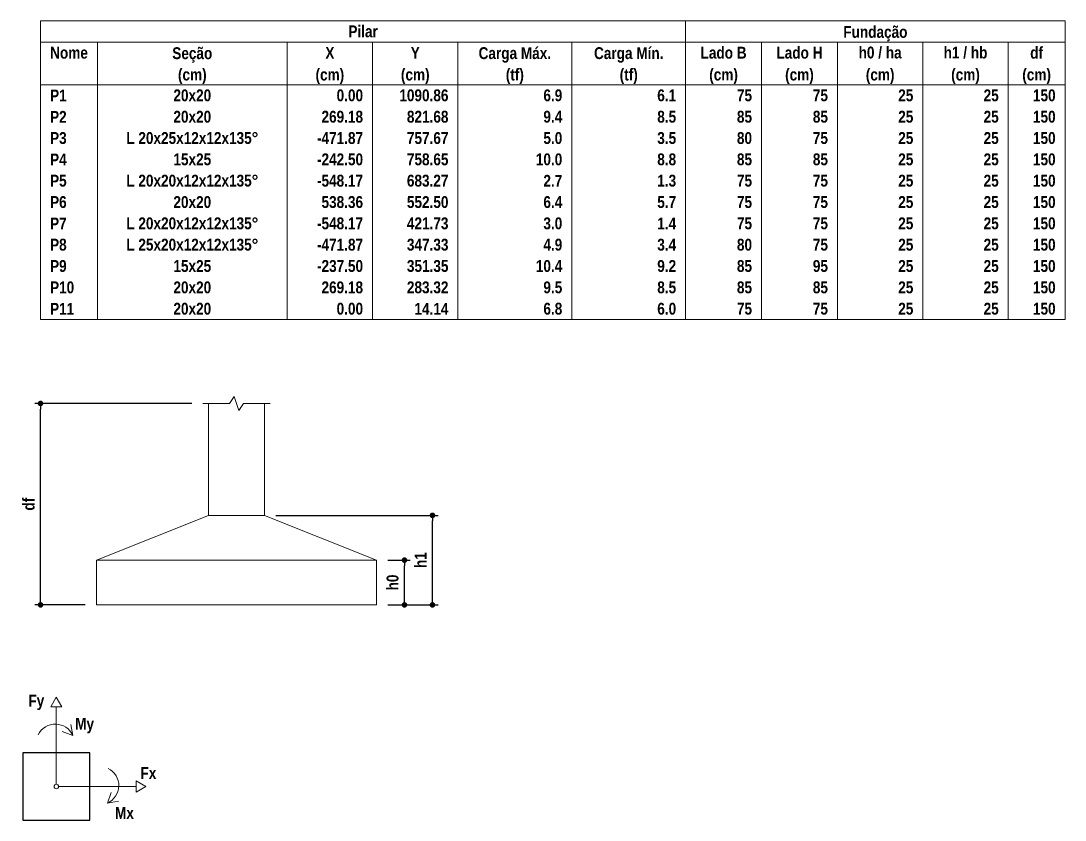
# Model space of a CAD drawing. Header units: millimetres. Extents: x 2249 to 2676, y -663 to -441.
# Drawn here: x 2285.92 to 2304.57, y -488.34 to -474.05 of the extents above; entities that cross this region are included whole.
import ezdxf

# ---------------------------------------------------------------- set-up
doc = ezdxf.new("R2010")
doc.units = ezdxf.units.MM
doc.header["$LTSCALE"] = 0.5
doc.header["$MEASUREMENT"] = 0
doc.header["$PDMODE"] = 34
doc.layers.get('0').update_dxf_attribs({"linetype": 'CONTINUOUS'})
doc.layers.get('DEFPOINTS').update_dxf_attribs({"linetype": 'CONTINUOUS'})
for name, color, linetype, lineweight in [('LC-Cotas', 7, 'CONTINUOUS', 5), ('LC-Seção das fundações', 7, 'CONTINUOUS', 5), ('LC-Seção dos pilares', 4, 'CONTINUOUS', 30), ('LC-Tabelas', 1, 'CONTINUOUS', 20), ('LC-Textos', 3, 'CONTINUOUS', 20), ('LC-Textos das tabelas', 5, 'CONTINUOUS', 5)]:
    doc.layers.add(name, color=color, linetype=linetype, lineweight=lineweight)
doc.styles.add('ARIAL', font='ARIALNB.TTF')
doc.dimstyles.new('UM_1.000000', dxfattribs={"dimtxt": 0.18, "dimasz": 0.1, "dimexe": 0.1, "dimexo": 0.2, "dimgap": 0, "dimtad": 1, "dimtih": 1, "dimtoh": 1, "dimdec": 1, "dimzin": 0, "dimdsep": 46, "dimtxsty": 'Standard', "dimblk": 'CLOSED', "dimblk1": 'CLOSED', "dimblk2": 'CLOSED', "dimcen": 0.09, "dimdle": 0.1, "dimadec": 1, "dimazin": 2, "dimtfac": 1, "dimtdec": 4, "dimtofl": 0, "dimtmove": 0, "dimatfit": 3, "dimldrblk": 'CLOSED', "dimfxl": 1, "dimtolj": 1, "dimarcsym": 0})

# ---------------------------------------------------------------- blocks, each defined once
blk = doc.blocks.new('_Dot')
at = {"color": 0, "linetype": 'ByBlock', "lineweight": -2}
blk.add_line((-0.5, 0), (-1, 0), dxfattribs=at)
at = {"color": 0, "linetype": 'ByBlock', "const_width": 0.5}
blk.add_lwpolyline([(-0.25, 0, 1), (0.25, 0, 1)], format="xyb", close=True, dxfattribs=at)
blk = doc.blocks.new('*D113')
at = {"layer": 'DEFPOINTS', "color": 0, "linetype": 'Continuous'}
for p in [(2286.267, -480.891), (2289.167, -480.891), (2287.267, -484.491)]:
    blk.add_point(p, dxfattribs=at)
at = {"layer": 'LC-Cotas', "color": 0, "linetype": 'Continuous', "lineweight": -2}
for p, q in [((2288.967, -480.891), (2286.167, -480.891)), ((2286.267, -484.391), (2286.267, -480.991)), ((2287.067, -484.491), (2286.167, -484.491))]:
    blk.add_line(p, q, dxfattribs=at)
at = {"layer": 'LC-Cotas', "color": 0, "linetype": 'Continuous', "lineweight": -2, "xscale": 0.1, "yscale": 0.1, "zscale": 0.1}
for p, rotation in [((2286.267, -480.891), 90), ((2286.267, -484.491), 270)]:
    blk.add_blockref('_Dot', p, dxfattribs=dict(at, rotation=rotation))
at = {"layer": 'LC-Cotas', "linetype": 'Continuous', "insert": (2286.055, -482.691), "char_height": 0.2118, "attachment_point": 5, "rotation": 90, "style": 'ARIAL'}
blk.add_mtext('\\A1;df', dxfattribs=at)
blk = doc.blocks.new('DOT')
at = {"color": 210}
for p, q in [((-1, 0), (1, 0)), ((0, 1), (0, -1))]:
    blk.add_line(p, q, dxfattribs=at)
blk.add_circle((0, 0), 0.25, dxfattribs=at)
blk = doc.blocks.new('*D114')
at = {"layer": 'DEFPOINTS', "color": 0, "linetype": 'Continuous'}
for p in [(2292.267, -483.691), (2292.767, -483.691), (2292.267, -484.491)]:
    blk.add_point(p, dxfattribs=at)
at = {"layer": 'LC-Cotas', "color": 0, "linetype": 'Continuous', "lineweight": -2}
for p, q in [((2292.467, -483.691), (2292.867, -483.691)), ((2292.767, -484.391), (2292.767, -483.791)), ((2292.467, -484.491), (2292.867, -484.491))]:
    blk.add_line(p, q, dxfattribs=at)
at = {"layer": 'LC-Cotas', "color": 0, "linetype": 'Continuous', "lineweight": -2, "xscale": 0.1, "yscale": 0.1, "zscale": 0.1}
for p, rotation in [((2292.767, -483.691), 90), ((2292.767, -484.491), 270)]:
    blk.add_blockref('_Dot', p, dxfattribs=dict(at, rotation=rotation))
at = {"layer": 'LC-Cotas', "linetype": 'Continuous', "insert": (2292.555, -484.091), "char_height": 0.2118, "attachment_point": 5, "rotation": 90, "style": 'ARIAL'}
blk.add_mtext('\\A1;h0', dxfattribs=at)
blk = doc.blocks.new('*D115')
at = {"layer": 'DEFPOINTS', "color": 0, "linetype": 'Continuous'}
for p in [(2290.267, -482.891), (2293.267, -482.891), (2292.267, -484.491)]:
    blk.add_point(p, dxfattribs=at)
at = {"layer": 'LC-Cotas', "color": 0, "linetype": 'Continuous', "lineweight": -2}
for p, q in [((2290.467, -482.891), (2293.367, -482.891)), ((2293.267, -484.391), (2293.267, -482.991)), ((2292.467, -484.491), (2293.367, -484.491))]:
    blk.add_line(p, q, dxfattribs=at)
at = {"layer": 'LC-Cotas', "color": 0, "linetype": 'Continuous', "lineweight": -2, "xscale": 0.1, "yscale": 0.1, "zscale": 0.1}
for p, rotation in [((2293.267, -482.891), 90), ((2293.267, -484.491), 270)]:
    blk.add_blockref('_Dot', p, dxfattribs=dict(at, rotation=rotation))
at = {"layer": 'LC-Cotas', "linetype": 'Continuous', "insert": (2293.055, -483.691), "char_height": 0.2118, "attachment_point": 5, "rotation": 90, "style": 'ARIAL'}
blk.add_mtext('\\A1;h1', dxfattribs=at)

msp = doc.modelspace()

# ---------------------------------------------------------------- linework, layer by layer
at = {"layer": 'LC-Cotas'}
for p, q in [((2286.5492, -486.1378), (2286.4492, -486.3108)), ((2286.5492, -486.1378), (2286.6492, -486.3108)), ((2286.4492, -486.3108), (2286.6492, -486.3108)), ((2286.5492, -487.1378), (2286.5492, -486.3108)), ((2286.8442, -486.8248), (2286.6562, -486.7568)), ((2286.8442, -486.8248), (2286.8102, -486.6278)), ((2286.5492, -487.6978), (2286.5492, -487.1378)), ((2288.1492, -487.7378), (2287.9762, -487.6378)), ((2287.9762, -487.8378), (2287.9762, -487.6378)), ((2286.5892, -487.7378), (2287.1492, -487.7378)), ((2287.1492, -487.7378), (2287.9762, -487.7378)), ((2287.4622, -488.0328), (2287.5302, -487.8448)), ((2288.1492, -487.7378), (2287.9762, -487.8378)), ((2287.4622, -488.0328), (2287.6592, -487.9988))]:
    msp.add_line(p, q, dxfattribs=at)
msp.add_circle((2286.5492, -487.7378), 0.04, dxfattribs=at)
for centre, start, end in [((2286.5322, -486.9628), 23.81409, 153.81711), ((2287.3242, -487.7208), 293.81409, 63.81712)]:
    msp.add_arc(centre, 0.341, start, end, dxfattribs=at)
at = {"layer": 'LC-Seção das fundações', "linetype": 'Continuous'}
for p, q in [((2289.2669, -482.891), (2290.2669, -482.891)), ((2287.2669, -483.691), (2292.2669, -483.691))]:
    msp.add_line(p, q, dxfattribs=at)
for points in [[(2289.1669, -480.891), (2289.6409, -480.891), (2289.7249, -480.765), (2289.8089, -481.017), (2289.8929, -480.891), (2290.3669, -480.891)], [(2289.2669, -480.891), (2289.2669, -482.891), (2287.2669, -483.691), (2287.2669, -484.491), (2292.2669, -484.491), (2292.2669, -483.691), (2290.2669, -482.891), (2290.2669, -480.891)]]:
    msp.add_lwpolyline(points, dxfattribs=at)
at = {"layer": 'LC-Seção dos pilares'}
msp.add_lwpolyline([(2285.9492, -488.3378), (2287.1492, -488.3378), (2287.1492, -487.1378), (2285.9492, -487.1378), (2285.9492, -488.3378)], close=True, dxfattribs=at)
at = {"layer": 'LC-Tabelas'}
for p, q in [((2286.2669, -474.0537), (2304.5664, -474.0537)), ((2286.2669, -474.0537), (2286.2669, -479.391)), ((2297.7888, -474.0537), (2297.7888, -474.4349)), ((2304.5664, -474.0537), (2304.5664, -479.391)), ((2304.5664, -474.0537), (2304.5664, -474.4349)), ((2286.2669, -474.4349), (2304.5664, -474.4349)), ((2287.2836, -474.4349), (2287.2836, -479.391)), ((2290.6724, -474.4349), (2290.6724, -479.391)), ((2292.1973, -474.4349), (2292.1973, -479.391)), ((2293.7223, -474.4349), (2293.7223, -479.391)), ((2295.7556, -474.4349), (2295.7556, -479.391)), ((2297.7888, -474.4349), (2297.7888, -479.391)), ((2299.1444, -474.4349), (2299.1444, -479.391)), ((2300.4999, -474.4349), (2300.4999, -479.391)), ((2302.0248, -474.4349), (2302.0248, -479.391)), ((2303.5498, -474.4349), (2303.5498, -479.391)), ((2286.2669, -475.1974), (2304.5664, -475.1974)), ((2286.2669, -479.391), (2304.5664, -479.391))]:
    msp.add_line(p, q, dxfattribs=at)

# ---------------------------------------------------------------- texts
at = {"layer": 'LC-Textos', "char_height": 0.2118, "width": 0.50832, "attachment_point": 7, "line_spacing_factor": 0.798, "style": 'ARIAL'}
for s, insert in [('Fy', (2286.0506, -486.3724)), ('My', (2286.8856, -486.7864)), ('Fx', (2288.0526, -487.6025)), ('Mx', (2287.5976, -488.3165))]:
    msp.add_mtext(s, dxfattribs=dict(at, insert=insert))
at = {"layer": 'LC-Textos das tabelas', "char_height": 0.2118, "line_spacing_factor": 0.798, "style": 'ARIAL'}
for s, insert, width, attachment_point in [('Pilar', (2292.0276, -474.3505), 1.2708, 8), ('Fundação', (2301.1776, -474.4204), 2.03328, 8), ('Nome', (2286.7756, -474.7315), 1.01664, 8), ('Seção', (2288.9776, -474.8014), 1.2708, 8), ('X', (2291.4346, -474.7315), 0.25416, 8), ('Y', (2292.9596, -474.7315), 0.25416, 8), ('Carga Máx.', (2294.7386, -474.8014), 2.5416, 8), ('Carga Mín.', (2296.7726, -474.8014), 2.5416, 8), ('Lado B', (2298.4666, -474.7315), 1.52496, 8), ('Lado H', (2299.8216, -474.7315), 1.52496, 8), ('h0 / ha', (2301.2626, -474.7315), 1.77912, 8), ('h1 / hb', (2302.7876, -474.7315), 1.77912, 8), ('df', (2304.0576, -474.7315), 0.50832, 8), ('(cm)', (2288.9776, -475.1824), 1.01664, 8), ('(cm)', (2291.4346, -475.1824), 1.01664, 8), ('(cm)', (2292.9596, -475.1824), 1.01664, 8), ('(tf)', (2294.7386, -475.1824), 1.01664, 8), ('(tf)', (2296.7726, -475.1824), 1.01664, 8), ('(cm)', (2298.4666, -475.1824), 1.01664, 8), ('(cm)', (2299.8216, -475.1824), 1.01664, 8), ('(cm)', (2301.2626, -475.1824), 1.01664, 8), ('(cm)', (2302.7876, -475.1824), 1.01664, 8), ('(cm)', (2304.0576, -475.1824), 1.01664, 8), ('P1', (2286.4366, -475.4935), 0.50832, 7), ('20x20', (2288.9776, -475.4935), 1.2708, 8), ('0.00', (2292.0276, -475.4935), 1.01664, 9), ('1090.86', (2293.5526, -475.4935), 1.77912, 9), ('6.9', (2295.5856, -475.4935), 0.76248, 9), ('6.1', (2297.6196, -475.4935), 0.76248, 9), ('75', (2298.9746, -475.4935), 0.50832, 9), ('75', (2300.3306, -475.4935), 0.50832, 9), ('25', (2301.8556, -475.4935), 0.50832, 9), ('25', (2303.3806, -475.4935), 0.50832, 9), ('150', (2304.3966, -475.4935), 0.76248, 9), ('P2', (2286.4366, -475.8755), 0.50832, 7), ('20x20', (2288.9776, -475.8755), 1.2708, 8), ('269.18', (2292.0276, -475.8755), 1.52496, 9), ('821.68', (2293.5526, -475.8755), 1.52496, 9), ('9.4', (2295.5856, -475.8755), 0.76248, 9), ('8.5', (2297.6196, -475.8755), 0.76248, 9), ('85', (2298.9746, -475.8755), 0.50832, 9), ('85', (2300.3306, -475.8755), 0.50832, 9), ('25', (2301.8556, -475.8755), 0.50832, 9), ('25', (2303.3806, -475.8755), 0.50832, 9), ('150', (2304.3966, -475.8755), 0.76248, 9), ('P3', (2286.4366, -476.2565), 0.50832, 7), ('L 20x25x12x12x135°', (2288.9776, -476.2565), 4.57488, 8), ('-471.87', (2292.0276, -476.2565), 1.77912, 9), ('757.67', (2293.5526, -476.2565), 1.52496, 9), ('5.0', (2295.5856, -476.2565), 0.76248, 9), ('3.5', (2297.6196, -476.2565), 0.76248, 9), ('80', (2298.9746, -476.2565), 0.50832, 9), ('75', (2300.3306, -476.2565), 0.50832, 9), ('25', (2301.8556, -476.2565), 0.50832, 9), ('25', (2303.3806, -476.2565), 0.50832, 9), ('150', (2304.3966, -476.2565), 0.76248, 9), ('P4', (2286.4366, -476.6375), 0.50832, 7), ('15x25', (2288.9776, -476.6375), 1.2708, 8), ('-242.50', (2292.0276, -476.6375), 1.77912, 9), ('758.65', (2293.5526, -476.6375), 1.52496, 9), ('10.0', (2295.5856, -476.6375), 1.01664, 9), ('8.8', (2297.6196, -476.6375), 0.76248, 9), ('85', (2298.9746, -476.6375), 0.50832, 9), ('85', (2300.3306, -476.6375), 0.50832, 9), ('25', (2301.8556, -476.6375), 0.50832, 9), ('25', (2303.3806, -476.6375), 0.50832, 9), ('150', (2304.3966, -476.6375), 0.76248, 9), ('P5', (2286.4366, -477.0185), 0.50832, 7), ('L 20x20x12x12x135°', (2288.9776, -477.0185), 4.57488, 8), ('-548.17', (2292.0276, -477.0185), 1.77912, 9), ('683.27', (2293.5526, -477.0185), 1.52496, 9), ('2.7', (2295.5856, -477.0185), 0.76248, 9), ('1.3', (2297.6196, -477.0185), 0.76248, 9), ('75', (2298.9746, -477.0185), 0.50832, 9), ('75', (2300.3306, -477.0185), 0.50832, 9), ('25', (2301.8556, -477.0185), 0.50832, 9), ('25', (2303.3806, -477.0185), 0.50832, 9), ('150', (2304.3966, -477.0185), 0.76248, 9), ('P6', (2286.4366, -477.4005), 0.50832, 7), ('20x20', (2288.9776, -477.4005), 1.2708, 8), ('538.36', (2292.0276, -477.4005), 1.52496, 9), ('552.50', (2293.5526, -477.4005), 1.52496, 9), ('6.4', (2295.5856, -477.4005), 0.76248, 9), ('5.7', (2297.6196, -477.4005), 0.76248, 9), ('75', (2298.9746, -477.4005), 0.50832, 9), ('75', (2300.3306, -477.4005), 0.50832, 9), ('25', (2301.8556, -477.4005), 0.50832, 9), ('25', (2303.3806, -477.4005), 0.50832, 9), ('150', (2304.3966, -477.4005), 0.76248, 9), ('P7', (2286.4366, -477.7815), 0.50832, 7), ('L 20x20x12x12x135°', (2288.9776, -477.7815), 4.57488, 8), ('-548.17', (2292.0276, -477.7815), 1.77912, 9), ('421.73', (2293.5526, -477.7815), 1.52496, 9), ('3.0', (2295.5856, -477.7815), 0.76248, 9), ('1.4', (2297.6196, -477.7815), 0.76248, 9), ('75', (2298.9746, -477.7815), 0.50832, 9), ('75', (2300.3306, -477.7815), 0.50832, 9), ('25', (2301.8556, -477.7815), 0.50832, 9), ('25', (2303.3806, -477.7815), 0.50832, 9), ('150', (2304.3966, -477.7815), 0.76248, 9), ('P8', (2286.4366, -478.1625), 0.50832, 7), ('L 25x20x12x12x135°', (2288.9776, -478.1625), 4.57488, 8), ('-471.87', (2292.0276, -478.1625), 1.77912, 9), ('347.33', (2293.5526, -478.1625), 1.52496, 9), ('4.9', (2295.5856, -478.1625), 0.76248, 9), ('3.4', (2297.6196, -478.1625), 0.76248, 9), ('80', (2298.9746, -478.1625), 0.50832, 9), ('75', (2300.3306, -478.1625), 0.50832, 9), ('25', (2301.8556, -478.1625), 0.50832, 9), ('25', (2303.3806, -478.1625), 0.50832, 9), ('150', (2304.3966, -478.1625), 0.76248, 9), ('P9', (2286.4366, -478.5435), 0.50832, 7), ('15x25', (2288.9776, -478.5435), 1.2708, 8), ('-237.50', (2292.0276, -478.5435), 1.77912, 9), ('351.35', (2293.5526, -478.5435), 1.52496, 9), ('10.4', (2295.5856, -478.5435), 1.01664, 9), ('9.2', (2297.6196, -478.5435), 0.76248, 9), ('85', (2298.9746, -478.5435), 0.50832, 9), ('95', (2300.3306, -478.5435), 0.50832, 9), ('25', (2301.8556, -478.5435), 0.50832, 9), ('25', (2303.3806, -478.5435), 0.50832, 9), ('150', (2304.3966, -478.5435), 0.76248, 9), ('P10', (2286.4366, -478.9255), 0.76248, 7), ('20x20', (2288.9776, -478.9255), 1.2708, 8), ('269.18', (2292.0276, -478.9255), 1.52496, 9), ('283.32', (2293.5526, -478.9255), 1.52496, 9), ('9.5', (2295.5856, -478.9255), 0.76248, 9), ('8.5', (2297.6196, -478.9255), 0.76248, 9), ('85', (2298.9746, -478.9255), 0.50832, 9), ('85', (2300.3306, -478.9255), 0.50832, 9), ('25', (2301.8556, -478.9255), 0.50832, 9), ('25', (2303.3806, -478.9255), 0.50832, 9), ('150', (2304.3966, -478.9255), 0.76248, 9), ('P11', (2286.4366, -479.3065), 0.76248, 7), ('20x20', (2288.9776, -479.3065), 1.2708, 8), ('0.00', (2292.0276, -479.3065), 1.01664, 9), ('14.14', (2293.5526, -479.3065), 1.2708, 9), ('6.8', (2295.5856, -479.3065), 0.76248, 9), ('6.0', (2297.6196, -479.3065), 0.76248, 9), ('75', (2298.9746, -479.3065), 0.50832, 9), ('75', (2300.3306, -479.3065), 0.50832, 9), ('25', (2301.8556, -479.3065), 0.50832, 9), ('25', (2303.3806, -479.3065), 0.50832, 9), ('150', (2304.3966, -479.3065), 0.76248, 9)]:
    msp.add_mtext(s, dxfattribs=dict(at, insert=insert, width=width, attachment_point=attachment_point))

# ---------------------------------------------------------------- dimensions: what is measured, and where the dimension line sits
at = {"layer": 'LC-Cotas', "linetype": 'Continuous'}
for base, p1, p2, text, picture, middle in [((2286.2669, -480.891), (2287.2669, -484.491), (2289.1669, -480.891), 'df', '*D113', (2286.0551, -482.691)), ((2293.2669, -482.891), (2292.2669, -484.491), (2290.2669, -482.891), 'h1', '*D115', (2293.0551, -483.691)), ((2292.7669, -483.691), (2292.2669, -484.491), (2292.2669, -483.691), 'h0', '*D114', (2292.5551, -484.091))]:
    dim = msp.add_linear_dim(base=base, p1=p1, p2=p2, angle=90, text=text, dimstyle='UM_1.000000', override={"dimtxt": 0.2118, "dimasz": 0.1, "dimexe": 0.1, "dimexo": 0.2, "dimtad": 1, "dimtih": 0, "dimtoh": 0, "dimdec": 1, "dimlfac": 1, "dimzin": 8, "dimtxsty": 'ARIAL', "dimblk": 'Dot', "dimblk1": 'Dot', "dimblk2": 'Dot', "dimsah": 1, "dimdle": 0.1, "dimse1": 0, "dimse2": 0, "dimclrt": 256, "dimadec": 1, "dimazin": 3, "dimtmove": 2, "dimldrblk": 'Dot'}, dxfattribs=at)
    dim.commit()
    dim.dimension.update_dxf_attribs({"geometry": picture, "text_midpoint": middle, "dimtype": 160, "text_rotation": 90})

doc.saveas('drawing.dxf')
